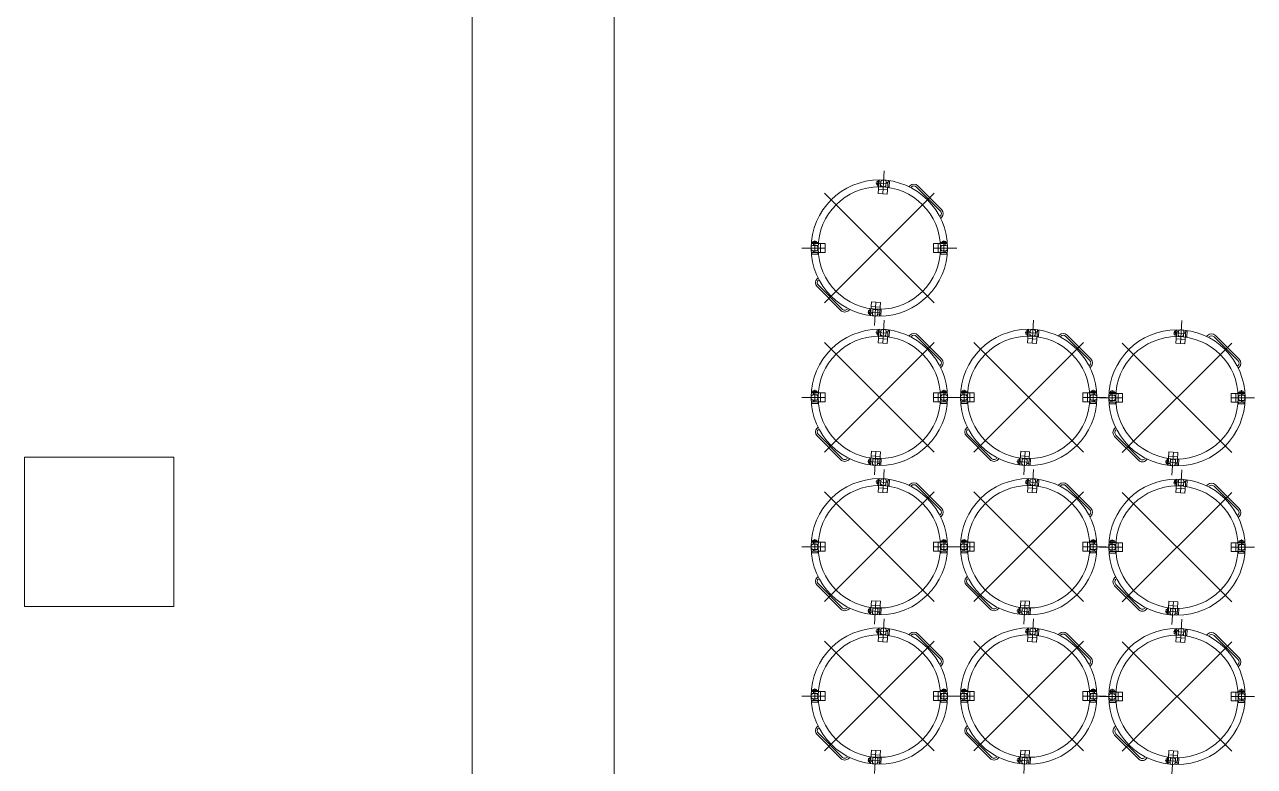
# Model space of a CAD drawing. Header units: millimetres. Extents: x 1663 to 6300, y 431 to 1491.
# Drawn here: x 3083.17 to 3116.12, y 1178.02 to 1197.89 of the extents above; entities that cross this region are included whole.
import ezdxf

# ---------------------------------------------------------------- set-up
doc = ezdxf.new("R2010")
doc.units = ezdxf.units.MM
doc.layers.add('Линия связи (Вновь)', color=3, linetype='Continuous', lineweight=60)
doc.layers.add('Строительный', color=251, linetype='Continuous', lineweight=13)

# ---------------------------------------------------------------- blocks, each defined once
blk = doc.blocks.new('A$C178B2837')
at = {"layer": 'Строительный', "ltscale": 100}
for p, q in [((531.263, 330.964), (531.263, 398.714)), ((535.063, 330.964), (535.063, 398.714)), ((542.303, 379.383), (542.264, 378.764)), ((542.08, 379.052), (542.401, 379.032)), ((542.106, 379.098), (542.1, 379.004)), ((542.1, 379.004), (542.131, 379.002)), ((542.137, 379.096), (542.106, 379.098)), ((542.128, 378.951), (542.14, 379.136)), ((542.144, 378.772), (542.167, 379.137)), ((542.391, 378.876), (542.151, 378.891)), ((542.214, 379.079), (542.164, 379.083)), ((542.215, 379.104), (542.206, 378.958)), ((542.345, 378.949), (542.206, 378.958)), ((542.355, 379.095), (542.345, 378.949)), ((542.403, 379.067), (542.353, 379.071)), ((542.383, 378.756), (542.407, 379.122)), ((542.435, 378.947), (542.396, 378.949)), ((542.406, 379.105), (542.445, 379.103)), ((542.445, 379.103), (542.435, 378.947)), ((542.991, 378.981), (542.965, 378.955)), ((543.168, 378.945), (543.804, 378.309)), ((543.203, 378.981), (543.839, 378.344)), ((540.703, 375.845), (543.638, 378.779)), ((540.703, 378.779), (543.638, 375.845)), ((542.383, 378.756), (542.144, 378.772)), ((543.839, 378.132), (543.814, 378.106)), ((540.096, 377.312), (540.716, 377.312)), ((540.716, 377.432), (540.35, 377.432)), ((540.537, 377.459), (540.352, 377.459)), ((540.379, 377.382), (540.526, 377.382)), ((540.379, 377.242), (540.526, 377.242)), ((540.393, 377.459), (540.393, 377.491)), ((540.393, 377.491), (540.487, 377.491)), ((540.404, 377.382), (540.404, 377.432)), ((540.404, 377.192), (540.404, 377.242)), ((540.44, 377.514), (540.44, 377.192)), ((540.487, 377.491), (540.487, 377.459)), ((540.526, 377.242), (540.526, 377.382)), ((540.596, 377.192), (540.596, 377.432)), ((540.716, 377.192), (540.716, 377.432)), ((543.626, 377.432), (543.992, 377.432)), ((543.626, 377.192), (543.626, 377.432)), ((543.626, 377.312), (544.246, 377.312)), ((543.746, 377.192), (543.746, 377.432)), ((543.804, 377.459), (543.99, 377.459)), ((543.962, 377.382), (543.816, 377.382)), ((543.816, 377.242), (543.816, 377.382)), ((543.962, 377.242), (543.816, 377.242)), ((543.949, 377.491), (543.855, 377.491)), ((543.855, 377.491), (543.855, 377.459)), ((543.902, 377.514), (543.902, 377.192)), ((543.937, 377.382), (543.937, 377.432)), ((543.937, 377.192), (543.937, 377.242)), ((543.949, 377.459), (543.949, 377.491)), ((540.716, 377.192), (540.35, 377.192)), ((540.366, 377.192), (540.366, 377.153)), ((540.366, 377.153), (540.522, 377.153)), ((540.522, 377.153), (540.522, 377.192)), ((543.626, 377.192), (543.992, 377.192)), ((543.819, 377.153), (543.819, 377.192)), ((543.975, 377.153), (543.819, 377.153)), ((543.975, 377.192), (543.975, 377.153)), ((540.502, 376.492), (540.528, 376.517)), ((540.502, 376.28), (541.138, 375.643)), ((540.537, 376.315), (541.174, 375.679)), ((541.35, 375.643), (541.376, 375.669)), ((541.859, 375.598), (542.18, 375.577)), ((541.879, 375.549), (541.885, 375.643)), ((541.885, 375.643), (541.916, 375.641)), ((541.92, 375.691), (541.908, 375.506)), ((541.958, 375.868), (541.935, 375.502)), ((542.19, 375.733), (541.95, 375.748)), ((542.198, 375.852), (541.958, 375.868)), ((541.987, 375.528), (541.996, 375.675)), ((542.136, 375.666), (541.996, 375.675)), ((542.078, 375.86), (542.038, 375.241)), ((542.126, 375.52), (542.136, 375.666)), ((542.198, 375.852), (542.174, 375.487)), ((542.224, 375.657), (542.185, 375.659)), ((542.214, 375.501), (542.224, 375.657)), ((541.91, 375.547), (541.879, 375.549)), ((541.988, 375.553), (541.938, 375.557)), ((542.178, 375.541), (542.128, 375.544)), ((542.175, 375.503), (542.214, 375.501)), ((542.303, 375.383), (542.264, 374.764)), ((546.303, 375.383), (546.264, 374.764)), ((550.276, 375.372), (550.237, 374.753)), ((542.08, 375.052), (542.401, 375.032)), ((542.106, 375.098), (542.1, 375.004)), ((542.1, 375.004), (542.131, 375.002)), ((542.137, 375.096), (542.106, 375.098)), ((542.128, 374.951), (542.14, 375.136)), ((542.144, 374.772), (542.167, 375.137)), ((542.214, 375.079), (542.164, 375.083)), ((542.215, 375.104), (542.206, 374.958)), ((542.345, 374.949), (542.206, 374.958)), ((542.355, 375.095), (542.345, 374.949)), ((542.403, 375.067), (542.353, 375.071)), ((542.383, 374.756), (542.407, 375.122)), ((542.435, 374.947), (542.396, 374.949)), ((542.406, 375.105), (542.445, 375.103)), ((542.445, 375.103), (542.435, 374.947)), ((542.991, 374.981), (542.965, 374.955)), ((543.168, 374.945), (543.804, 374.309)), ((543.203, 374.981), (543.839, 374.344)), ((546.08, 375.052), (546.401, 375.032)), ((546.106, 375.098), (546.1, 375.004)), ((546.1, 375.004), (546.131, 375.002)), ((546.137, 375.096), (546.106, 375.098)), ((546.128, 374.951), (546.14, 375.136)), ((546.144, 374.772), (546.167, 375.137)), ((546.214, 375.079), (546.164, 375.083)), ((546.215, 375.104), (546.206, 374.958)), ((546.345, 374.949), (546.206, 374.958)), ((546.355, 375.095), (546.345, 374.949)), ((546.403, 375.067), (546.353, 375.071)), ((546.383, 374.756), (546.407, 375.122)), ((546.435, 374.947), (546.396, 374.949)), ((546.406, 375.105), (546.445, 375.103)), ((546.445, 375.103), (546.435, 374.947)), ((546.991, 374.981), (546.965, 374.955)), ((547.168, 374.945), (547.804, 374.309)), ((547.203, 374.981), (547.839, 374.344)), ((550.053, 375.041), (550.374, 375.02)), ((550.079, 375.086), (550.073, 374.993)), ((550.073, 374.993), (550.104, 374.991)), ((550.11, 375.084), (550.079, 375.086)), ((550.101, 374.94), (550.113, 375.125)), ((550.117, 374.761), (550.14, 375.126)), ((550.187, 375.068), (550.137, 375.072)), ((550.188, 375.093), (550.179, 374.947)), ((550.319, 374.938), (550.179, 374.947)), ((550.328, 375.084), (550.319, 374.938)), ((550.376, 375.056), (550.326, 375.059)), ((550.356, 374.745), (550.38, 375.111)), ((550.408, 374.936), (550.369, 374.938)), ((550.379, 375.094), (550.418, 375.092)), ((550.418, 375.092), (550.408, 374.936)), ((550.964, 374.97), (550.938, 374.944)), ((551.141, 374.934), (551.777, 374.298)), ((551.176, 374.97), (551.813, 374.333)), ((540.703, 371.845), (543.638, 374.779)), ((540.703, 374.779), (543.638, 371.845)), ((542.383, 374.756), (542.144, 374.772)), ((542.391, 374.876), (542.151, 374.891)), ((544.703, 371.845), (547.638, 374.779)), ((544.703, 374.779), (547.638, 371.845)), ((546.383, 374.756), (546.144, 374.772)), ((546.391, 374.876), (546.151, 374.891)), ((548.677, 371.834), (551.611, 374.768)), ((548.677, 374.768), (551.611, 371.834)), ((550.356, 374.745), (550.117, 374.761)), ((550.364, 374.865), (550.125, 374.88)), ((543.839, 374.132), (543.814, 374.106)), ((547.839, 374.132), (547.814, 374.106)), ((551.813, 374.121), (551.787, 374.095)), ((540.096, 373.312), (540.716, 373.312)), ((540.716, 373.432), (540.35, 373.432)), ((540.537, 373.459), (540.352, 373.459)), ((540.379, 373.382), (540.526, 373.382)), ((540.393, 373.459), (540.393, 373.491)), ((540.393, 373.491), (540.487, 373.491)), ((540.404, 373.382), (540.404, 373.432)), ((540.44, 373.514), (540.44, 373.192)), ((540.487, 373.491), (540.487, 373.459)), ((540.526, 373.242), (540.526, 373.382)), ((540.596, 373.192), (540.596, 373.432)), ((540.716, 373.192), (540.716, 373.432)), ((543.626, 373.432), (543.992, 373.432)), ((543.626, 373.192), (543.626, 373.432)), ((543.626, 373.312), (544.246, 373.312)), ((543.746, 373.192), (543.746, 373.432)), ((543.804, 373.459), (543.99, 373.459)), ((543.962, 373.382), (543.816, 373.382)), ((543.816, 373.242), (543.816, 373.382)), ((543.949, 373.491), (543.855, 373.491)), ((543.855, 373.491), (543.855, 373.459)), ((543.902, 373.514), (543.902, 373.192)), ((543.937, 373.382), (543.937, 373.432)), ((543.949, 373.459), (543.949, 373.491)), ((544.096, 373.312), (544.716, 373.312)), ((544.716, 373.432), (544.35, 373.432)), ((544.537, 373.459), (544.352, 373.459)), ((544.379, 373.382), (544.526, 373.382)), ((544.393, 373.459), (544.393, 373.491)), ((544.393, 373.491), (544.487, 373.491)), ((544.404, 373.382), (544.404, 373.432)), ((544.44, 373.514), (544.44, 373.192)), ((544.487, 373.491), (544.487, 373.459)), ((544.526, 373.242), (544.526, 373.382)), ((544.596, 373.192), (544.596, 373.432)), ((544.716, 373.192), (544.716, 373.432)), ((547.626, 373.432), (547.992, 373.432)), ((547.626, 373.192), (547.626, 373.432)), ((547.626, 373.312), (548.246, 373.312)), ((547.746, 373.192), (547.746, 373.432)), ((547.804, 373.459), (547.99, 373.459)), ((547.962, 373.382), (547.816, 373.382)), ((547.816, 373.242), (547.816, 373.382)), ((547.949, 373.491), (547.855, 373.491)), ((547.855, 373.491), (547.855, 373.459)), ((547.902, 373.514), (547.902, 373.192)), ((547.937, 373.382), (547.937, 373.432)), ((547.949, 373.459), (547.949, 373.491)), ((548.069, 373.301), (548.689, 373.301)), ((548.689, 373.421), (548.323, 373.421)), ((548.51, 373.448), (548.325, 373.448)), ((548.352, 373.371), (548.499, 373.371)), ((548.366, 373.448), (548.366, 373.48)), ((548.366, 373.48), (548.46, 373.48)), ((548.377, 373.371), (548.377, 373.421)), ((548.413, 373.503), (548.413, 373.181)), ((548.46, 373.48), (548.46, 373.448)), ((548.499, 373.231), (548.499, 373.371)), ((548.569, 373.181), (548.569, 373.421)), ((548.689, 373.181), (548.689, 373.421)), ((551.599, 373.421), (551.965, 373.421)), ((551.599, 373.181), (551.599, 373.421)), ((551.599, 373.301), (552.219, 373.301)), ((551.719, 373.181), (551.719, 373.421)), ((551.777, 373.448), (551.963, 373.448)), ((551.935, 373.371), (551.789, 373.371)), ((551.789, 373.231), (551.789, 373.371)), ((551.922, 373.48), (551.828, 373.48)), ((551.828, 373.48), (551.828, 373.448)), ((551.875, 373.503), (551.875, 373.181)), ((551.91, 373.371), (551.91, 373.421)), ((551.922, 373.448), (551.922, 373.48)), ((540.716, 373.192), (540.35, 373.192)), ((540.366, 373.192), (540.366, 373.153)), ((540.366, 373.153), (540.522, 373.153)), ((540.379, 373.242), (540.526, 373.242)), ((540.404, 373.192), (540.404, 373.242)), ((540.522, 373.153), (540.522, 373.192)), ((543.626, 373.192), (543.992, 373.192)), ((543.962, 373.242), (543.816, 373.242)), ((543.819, 373.153), (543.819, 373.192)), ((543.975, 373.153), (543.819, 373.153)), ((543.937, 373.192), (543.937, 373.242)), ((543.975, 373.192), (543.975, 373.153)), ((544.716, 373.192), (544.35, 373.192)), ((544.366, 373.192), (544.366, 373.153)), ((544.366, 373.153), (544.522, 373.153)), ((544.379, 373.242), (544.526, 373.242)), ((544.404, 373.192), (544.404, 373.242)), ((544.522, 373.153), (544.522, 373.192)), ((547.626, 373.192), (547.992, 373.192)), ((547.962, 373.242), (547.816, 373.242)), ((547.819, 373.153), (547.819, 373.192)), ((547.975, 373.153), (547.819, 373.153)), ((547.937, 373.192), (547.937, 373.242)), ((547.975, 373.192), (547.975, 373.153)), ((548.689, 373.181), (548.323, 373.181)), ((548.339, 373.181), (548.339, 373.142)), ((548.339, 373.142), (548.495, 373.142)), ((548.352, 373.231), (548.499, 373.231)), ((548.377, 373.181), (548.377, 373.231)), ((548.495, 373.142), (548.495, 373.181)), ((551.599, 373.181), (551.965, 373.181)), ((551.935, 373.231), (551.789, 373.231)), ((551.792, 373.142), (551.792, 373.181)), ((551.948, 373.142), (551.792, 373.142)), ((551.91, 373.181), (551.91, 373.231)), ((551.948, 373.181), (551.948, 373.142)), ((540.502, 372.492), (540.528, 372.517)), ((540.537, 372.315), (541.174, 371.679)), ((544.502, 372.492), (544.528, 372.517)), ((544.537, 372.315), (545.174, 371.679)), ((548.475, 372.481), (548.501, 372.506)), ((548.51, 372.304), (549.147, 371.667)), ((540.502, 372.28), (541.138, 371.643)), ((544.502, 372.28), (545.138, 371.643)), ((548.475, 372.268), (549.111, 371.632)), ((519.272, 367.714), (519.272, 371.714)), ((519.272, 371.714), (523.272, 371.714)), ((523.272, 371.714), (523.272, 367.714)), ((541.35, 371.643), (541.376, 371.669)), ((541.879, 371.549), (541.885, 371.643)), ((541.885, 371.643), (541.916, 371.641)), ((541.92, 371.691), (541.908, 371.506)), ((541.958, 371.868), (541.935, 371.502)), ((542.19, 371.733), (541.95, 371.748)), ((542.198, 371.852), (541.958, 371.868)), ((541.987, 371.528), (541.996, 371.675)), ((542.136, 371.666), (541.996, 371.675)), ((542.078, 371.86), (542.038, 371.241)), ((542.126, 371.52), (542.136, 371.666)), ((542.198, 371.852), (542.174, 371.487)), ((542.224, 371.657), (542.185, 371.659)), ((542.214, 371.501), (542.224, 371.657)), ((545.35, 371.643), (545.376, 371.669)), ((545.879, 371.549), (545.885, 371.643)), ((545.885, 371.643), (545.916, 371.641)), ((545.92, 371.691), (545.908, 371.506)), ((545.958, 371.868), (545.935, 371.502)), ((546.19, 371.733), (545.95, 371.748)), ((546.198, 371.852), (545.958, 371.868)), ((545.987, 371.528), (545.996, 371.675)), ((546.136, 371.666), (545.996, 371.675)), ((546.078, 371.86), (546.038, 371.241)), ((546.126, 371.52), (546.136, 371.666)), ((546.198, 371.852), (546.174, 371.487)), ((546.224, 371.657), (546.185, 371.659)), ((546.214, 371.501), (546.224, 371.657)), ((549.324, 371.632), (549.349, 371.658)), ((549.893, 371.68), (549.881, 371.495)), ((549.931, 371.856), (549.908, 371.491)), ((550.163, 371.721), (549.924, 371.737)), ((550.171, 371.841), (549.931, 371.856)), ((549.96, 371.517), (549.969, 371.664)), ((550.109, 371.655), (549.969, 371.664)), ((550.051, 371.849), (550.011, 371.23)), ((550.099, 371.508), (550.109, 371.655)), ((550.171, 371.841), (550.147, 371.476)), ((550.197, 371.646), (550.158, 371.648)), ((550.187, 371.49), (550.197, 371.646)), ((541.859, 371.598), (542.18, 371.577)), ((541.91, 371.547), (541.879, 371.549)), ((541.988, 371.553), (541.938, 371.557)), ((542.178, 371.541), (542.128, 371.544)), ((542.175, 371.503), (542.214, 371.501)), ((542.303, 371.383), (542.264, 370.764)), ((545.859, 371.598), (546.18, 371.577)), ((545.91, 371.547), (545.879, 371.549)), ((545.988, 371.553), (545.938, 371.557)), ((546.178, 371.541), (546.128, 371.544)), ((546.175, 371.503), (546.214, 371.501)), ((546.303, 371.383), (546.264, 370.764)), ((549.832, 371.586), (550.153, 371.566)), ((549.852, 371.538), (549.858, 371.632)), ((549.884, 371.536), (549.852, 371.538)), ((549.858, 371.632), (549.89, 371.63)), ((549.961, 371.542), (549.911, 371.545)), ((550.151, 371.53), (550.101, 371.533)), ((550.148, 371.492), (550.187, 371.49)), ((550.276, 371.372), (550.237, 370.753)), ((542.08, 371.052), (542.401, 371.032)), ((542.106, 371.098), (542.1, 371.004)), ((542.1, 371.004), (542.131, 371.002)), ((542.137, 371.096), (542.106, 371.098)), ((542.128, 370.951), (542.14, 371.136)), ((542.144, 370.772), (542.167, 371.137)), ((542.214, 371.079), (542.164, 371.083)), ((542.215, 371.104), (542.206, 370.958)), ((542.355, 371.095), (542.345, 370.949)), ((542.403, 371.067), (542.353, 371.071)), ((542.383, 370.756), (542.407, 371.122)), ((542.406, 371.105), (542.445, 371.103)), ((542.445, 371.103), (542.435, 370.947)), ((542.991, 370.981), (542.965, 370.955)), ((543.203, 370.981), (543.839, 370.344)), ((546.08, 371.052), (546.401, 371.032)), ((546.106, 371.098), (546.1, 371.004)), ((546.1, 371.004), (546.131, 371.002)), ((546.137, 371.096), (546.106, 371.098)), ((546.128, 370.951), (546.14, 371.136)), ((546.144, 370.772), (546.167, 371.137)), ((546.214, 371.079), (546.164, 371.083)), ((546.215, 371.104), (546.206, 370.958)), ((546.355, 371.095), (546.345, 370.949)), ((546.403, 371.067), (546.353, 371.071)), ((546.383, 370.756), (546.407, 371.122)), ((546.406, 371.105), (546.445, 371.103)), ((546.445, 371.103), (546.435, 370.947)), ((546.991, 370.981), (546.965, 370.955)), ((547.203, 370.981), (547.839, 370.344)), ((550.053, 371.041), (550.374, 371.02)), ((550.079, 371.086), (550.073, 370.993)), ((550.073, 370.993), (550.104, 370.991)), ((550.11, 371.084), (550.079, 371.086)), ((550.101, 370.94), (550.113, 371.125)), ((550.117, 370.761), (550.14, 371.126)), ((550.187, 371.068), (550.137, 371.072)), ((550.188, 371.093), (550.179, 370.947)), ((550.328, 371.084), (550.319, 370.938)), ((550.376, 371.056), (550.326, 371.059)), ((550.356, 370.745), (550.38, 371.111)), ((550.379, 371.094), (550.418, 371.092)), ((550.418, 371.092), (550.408, 370.936)), ((540.703, 367.845), (543.638, 370.779)), ((540.703, 370.779), (543.638, 367.845)), ((542.383, 370.756), (542.144, 370.772)), ((542.391, 370.876), (542.151, 370.891)), ((542.345, 370.949), (542.206, 370.958)), ((542.435, 370.947), (542.396, 370.949)), ((543.168, 370.945), (543.804, 370.309)), ((544.703, 367.845), (547.638, 370.779)), ((544.703, 370.779), (547.638, 367.845)), ((546.383, 370.756), (546.144, 370.772)), ((546.391, 370.876), (546.151, 370.891)), ((546.345, 370.949), (546.206, 370.958)), ((546.435, 370.947), (546.396, 370.949)), ((547.168, 370.945), (547.804, 370.309)), ((548.677, 367.834), (551.611, 370.768)), ((548.677, 370.768), (551.611, 367.834)), ((550.356, 370.745), (550.117, 370.761)), ((550.364, 370.865), (550.125, 370.88)), ((550.319, 370.938), (550.179, 370.947)), ((550.408, 370.936), (550.369, 370.938)), ((550.964, 370.97), (550.938, 370.944)), ((551.141, 370.934), (551.777, 370.298)), ((551.176, 370.97), (551.813, 370.333)), ((543.839, 370.132), (543.814, 370.106)), ((547.839, 370.132), (547.814, 370.106)), ((551.813, 370.121), (551.787, 370.095)), ((540.716, 369.432), (540.35, 369.432)), ((540.537, 369.459), (540.352, 369.459)), ((540.379, 369.382), (540.526, 369.382)), ((540.393, 369.459), (540.393, 369.491)), ((540.393, 369.491), (540.487, 369.491)), ((540.404, 369.382), (540.404, 369.432)), ((540.44, 369.514), (540.44, 369.192)), ((540.487, 369.491), (540.487, 369.459)), ((540.526, 369.242), (540.526, 369.382)), ((540.596, 369.192), (540.596, 369.432)), ((540.716, 369.192), (540.716, 369.432)), ((543.626, 369.432), (543.992, 369.432)), ((543.626, 369.192), (543.626, 369.432)), ((543.746, 369.192), (543.746, 369.432)), ((543.804, 369.459), (543.99, 369.459)), ((543.962, 369.382), (543.816, 369.382)), ((543.816, 369.242), (543.816, 369.382)), ((543.949, 369.491), (543.855, 369.491)), ((543.855, 369.491), (543.855, 369.459)), ((543.902, 369.514), (543.902, 369.192)), ((543.937, 369.382), (543.937, 369.432)), ((543.949, 369.459), (543.949, 369.491)), ((544.716, 369.432), (544.35, 369.432)), ((544.537, 369.459), (544.352, 369.459)), ((544.379, 369.382), (544.526, 369.382)), ((544.393, 369.459), (544.393, 369.491)), ((544.393, 369.491), (544.487, 369.491)), ((544.404, 369.382), (544.404, 369.432)), ((544.44, 369.514), (544.44, 369.192)), ((544.487, 369.491), (544.487, 369.459)), ((544.526, 369.242), (544.526, 369.382)), ((544.596, 369.192), (544.596, 369.432)), ((544.716, 369.192), (544.716, 369.432)), ((547.626, 369.432), (547.992, 369.432)), ((547.626, 369.192), (547.626, 369.432)), ((547.746, 369.192), (547.746, 369.432)), ((547.804, 369.459), (547.99, 369.459)), ((547.962, 369.382), (547.816, 369.382)), ((547.816, 369.242), (547.816, 369.382)), ((547.949, 369.491), (547.855, 369.491)), ((547.855, 369.491), (547.855, 369.459)), ((547.902, 369.514), (547.902, 369.192)), ((547.937, 369.382), (547.937, 369.432)), ((547.949, 369.459), (547.949, 369.491)), ((548.689, 369.421), (548.323, 369.421)), ((548.51, 369.448), (548.325, 369.448)), ((548.352, 369.371), (548.499, 369.371)), ((548.366, 369.448), (548.366, 369.48)), ((548.366, 369.48), (548.46, 369.48)), ((548.377, 369.371), (548.377, 369.421)), ((548.413, 369.503), (548.413, 369.181)), ((548.46, 369.48), (548.46, 369.448)), ((548.499, 369.231), (548.499, 369.371)), ((548.569, 369.181), (548.569, 369.421)), ((548.689, 369.181), (548.689, 369.421)), ((551.599, 369.421), (551.965, 369.421)), ((551.599, 369.181), (551.599, 369.421)), ((551.719, 369.181), (551.719, 369.421)), ((551.777, 369.448), (551.963, 369.448)), ((551.935, 369.371), (551.789, 369.371)), ((551.789, 369.231), (551.789, 369.371)), ((551.922, 369.48), (551.828, 369.48)), ((551.828, 369.48), (551.828, 369.448)), ((551.875, 369.503), (551.875, 369.181)), ((551.91, 369.371), (551.91, 369.421)), ((551.922, 369.448), (551.922, 369.48)), ((540.096, 369.312), (540.716, 369.312)), ((540.716, 369.192), (540.35, 369.192)), ((540.366, 369.192), (540.366, 369.153)), ((540.366, 369.153), (540.522, 369.153)), ((540.379, 369.242), (540.526, 369.242)), ((540.404, 369.192), (540.404, 369.242)), ((540.522, 369.153), (540.522, 369.192)), ((543.626, 369.312), (544.246, 369.312)), ((543.626, 369.192), (543.992, 369.192)), ((543.962, 369.242), (543.816, 369.242)), ((543.819, 369.153), (543.819, 369.192)), ((543.975, 369.153), (543.819, 369.153)), ((543.937, 369.192), (543.937, 369.242)), ((543.975, 369.192), (543.975, 369.153)), ((544.096, 369.312), (544.716, 369.312)), ((544.716, 369.192), (544.35, 369.192)), ((544.366, 369.192), (544.366, 369.153)), ((544.366, 369.153), (544.522, 369.153)), ((544.379, 369.242), (544.526, 369.242)), ((544.404, 369.192), (544.404, 369.242)), ((544.522, 369.153), (544.522, 369.192)), ((547.626, 369.312), (548.246, 369.312)), ((547.626, 369.192), (547.992, 369.192)), ((547.962, 369.242), (547.816, 369.242)), ((547.819, 369.153), (547.819, 369.192)), ((547.975, 369.153), (547.819, 369.153)), ((547.937, 369.192), (547.937, 369.242)), ((547.975, 369.192), (547.975, 369.153)), ((548.069, 369.301), (548.689, 369.301)), ((548.689, 369.181), (548.323, 369.181)), ((548.339, 369.181), (548.339, 369.142)), ((548.339, 369.142), (548.495, 369.142)), ((548.352, 369.231), (548.499, 369.231)), ((548.377, 369.181), (548.377, 369.231)), ((548.495, 369.142), (548.495, 369.181)), ((551.599, 369.301), (552.219, 369.301)), ((551.599, 369.181), (551.965, 369.181)), ((551.935, 369.231), (551.789, 369.231)), ((551.792, 369.142), (551.792, 369.181)), ((551.948, 369.142), (551.792, 369.142)), ((551.91, 369.181), (551.91, 369.231)), ((551.948, 369.181), (551.948, 369.142)), ((540.502, 368.492), (540.528, 368.517)), ((544.502, 368.492), (544.528, 368.517)), ((548.475, 368.481), (548.501, 368.506)), ((540.502, 368.28), (541.138, 367.643)), ((540.537, 368.315), (541.174, 367.679)), ((544.502, 368.28), (545.138, 367.643)), ((544.537, 368.315), (545.174, 367.679)), ((548.475, 368.268), (549.111, 367.632)), ((548.51, 368.304), (549.147, 367.667)), ((523.272, 367.714), (519.272, 367.714)), ((541.92, 367.691), (541.908, 367.506)), ((541.958, 367.868), (541.935, 367.502)), ((542.19, 367.733), (541.95, 367.748)), ((542.198, 367.852), (541.958, 367.868)), ((542.078, 367.86), (542.038, 367.241)), ((542.198, 367.852), (542.174, 367.487)), ((545.92, 367.691), (545.908, 367.506)), ((545.958, 367.868), (545.935, 367.502)), ((546.19, 367.733), (545.95, 367.748)), ((546.198, 367.852), (545.958, 367.868)), ((546.078, 367.86), (546.038, 367.241)), ((546.198, 367.852), (546.174, 367.487)), ((549.931, 367.856), (549.908, 367.491)), ((550.163, 367.721), (549.924, 367.737)), ((550.171, 367.841), (549.931, 367.856)), ((550.051, 367.849), (550.011, 367.23)), ((550.171, 367.841), (550.147, 367.476)), ((541.35, 367.643), (541.376, 367.669)), ((541.859, 367.598), (542.18, 367.577)), ((541.879, 367.549), (541.885, 367.643)), ((541.91, 367.547), (541.879, 367.549)), ((541.885, 367.643), (541.916, 367.641)), ((541.988, 367.553), (541.938, 367.557)), ((541.987, 367.528), (541.996, 367.675)), ((542.136, 367.666), (541.996, 367.675)), ((542.126, 367.52), (542.136, 367.666)), ((542.178, 367.541), (542.128, 367.544)), ((542.175, 367.503), (542.214, 367.501)), ((542.224, 367.657), (542.185, 367.659)), ((542.214, 367.501), (542.224, 367.657)), ((542.303, 367.383), (542.264, 366.764)), ((545.35, 367.643), (545.376, 367.669)), ((545.859, 367.598), (546.18, 367.577)), ((545.879, 367.549), (545.885, 367.643)), ((545.91, 367.547), (545.879, 367.549)), ((545.885, 367.643), (545.916, 367.641)), ((545.988, 367.553), (545.938, 367.557)), ((545.987, 367.528), (545.996, 367.675)), ((546.136, 367.666), (545.996, 367.675)), ((546.126, 367.52), (546.136, 367.666)), ((546.178, 367.541), (546.128, 367.544)), ((546.175, 367.503), (546.214, 367.501)), ((546.224, 367.657), (546.185, 367.659)), ((546.214, 367.501), (546.224, 367.657)), ((546.303, 367.383), (546.264, 366.764)), ((549.324, 367.632), (549.349, 367.658)), ((549.832, 367.586), (550.153, 367.566)), ((549.852, 367.538), (549.858, 367.632)), ((549.884, 367.536), (549.852, 367.538)), ((549.858, 367.632), (549.89, 367.63)), ((549.893, 367.68), (549.881, 367.495)), ((549.961, 367.542), (549.911, 367.545)), ((549.96, 367.517), (549.969, 367.664)), ((550.109, 367.655), (549.969, 367.664)), ((550.099, 367.508), (550.109, 367.655)), ((550.151, 367.53), (550.101, 367.533)), ((550.148, 367.492), (550.187, 367.49)), ((550.197, 367.646), (550.158, 367.648)), ((550.187, 367.49), (550.197, 367.646)), ((550.276, 367.372), (550.237, 366.753)), ((542.08, 367.052), (542.401, 367.032)), ((542.106, 367.098), (542.1, 367.004)), ((542.137, 367.096), (542.106, 367.098)), ((542.128, 366.951), (542.14, 367.136)), ((542.144, 366.772), (542.167, 367.137)), ((542.214, 367.079), (542.164, 367.083)), ((542.215, 367.104), (542.206, 366.958)), ((542.355, 367.095), (542.345, 366.949)), ((542.403, 367.067), (542.353, 367.071)), ((542.383, 366.756), (542.407, 367.122)), ((542.406, 367.105), (542.445, 367.103)), ((542.445, 367.103), (542.435, 366.947)), ((546.08, 367.052), (546.401, 367.032)), ((546.106, 367.098), (546.1, 367.004)), ((546.137, 367.096), (546.106, 367.098)), ((546.128, 366.951), (546.14, 367.136)), ((546.144, 366.772), (546.167, 367.137)), ((546.214, 367.079), (546.164, 367.083)), ((546.215, 367.104), (546.206, 366.958)), ((546.355, 367.095), (546.345, 366.949)), ((546.403, 367.067), (546.353, 367.071)), ((546.383, 366.756), (546.407, 367.122)), ((546.406, 367.105), (546.445, 367.103)), ((546.445, 367.103), (546.435, 366.947)), ((550.053, 367.041), (550.374, 367.02)), ((550.079, 367.086), (550.073, 366.993)), ((550.11, 367.084), (550.079, 367.086)), ((550.101, 366.94), (550.113, 367.125)), ((550.117, 366.761), (550.14, 367.126)), ((550.187, 367.068), (550.137, 367.072)), ((550.188, 367.093), (550.179, 366.947)), ((550.328, 367.084), (550.319, 366.938)), ((550.376, 367.056), (550.326, 367.059)), ((550.356, 366.745), (550.38, 367.111)), ((550.379, 367.094), (550.418, 367.092)), ((550.418, 367.092), (550.408, 366.936)), ((540.703, 363.845), (543.638, 366.779)), ((540.703, 366.779), (543.638, 363.845)), ((542.1, 367.004), (542.131, 367.002)), ((542.383, 366.756), (542.144, 366.772)), ((542.391, 366.876), (542.151, 366.891)), ((542.345, 366.949), (542.206, 366.958)), ((542.435, 366.947), (542.396, 366.949)), ((542.991, 366.981), (542.965, 366.955)), ((543.168, 366.945), (543.804, 366.309)), ((543.203, 366.981), (543.839, 366.344)), ((544.703, 363.845), (547.638, 366.779)), ((544.703, 366.779), (547.638, 363.845)), ((546.1, 367.004), (546.131, 367.002)), ((546.383, 366.756), (546.144, 366.772)), ((546.391, 366.876), (546.151, 366.891)), ((546.345, 366.949), (546.206, 366.958)), ((546.435, 366.947), (546.396, 366.949)), ((546.991, 366.981), (546.965, 366.955)), ((547.168, 366.945), (547.804, 366.309)), ((547.203, 366.981), (547.839, 366.344)), ((548.677, 363.834), (551.611, 366.768)), ((548.677, 366.768), (551.611, 363.834)), ((550.073, 366.993), (550.104, 366.991)), ((550.356, 366.745), (550.117, 366.761)), ((550.364, 366.865), (550.125, 366.88)), ((550.319, 366.938), (550.179, 366.947)), ((550.408, 366.936), (550.369, 366.938)), ((550.964, 366.97), (550.938, 366.944)), ((551.141, 366.934), (551.777, 366.298)), ((551.176, 366.97), (551.813, 366.333)), ((543.839, 366.132), (543.814, 366.106)), ((547.839, 366.132), (547.814, 366.106)), ((551.813, 366.121), (551.787, 366.095)), ((540.716, 365.432), (540.35, 365.432)), ((540.537, 365.459), (540.352, 365.459)), ((540.379, 365.382), (540.526, 365.382)), ((540.393, 365.459), (540.393, 365.491)), ((540.393, 365.491), (540.487, 365.491)), ((540.404, 365.382), (540.404, 365.432)), ((540.44, 365.514), (540.44, 365.192)), ((540.487, 365.491), (540.487, 365.459)), ((540.526, 365.242), (540.526, 365.382)), ((540.596, 365.192), (540.596, 365.432)), ((540.716, 365.192), (540.716, 365.432)), ((543.626, 365.432), (543.992, 365.432)), ((543.626, 365.192), (543.626, 365.432)), ((543.746, 365.192), (543.746, 365.432)), ((543.804, 365.459), (543.99, 365.459)), ((543.962, 365.382), (543.816, 365.382)), ((543.816, 365.242), (543.816, 365.382)), ((543.949, 365.491), (543.855, 365.491)), ((543.855, 365.491), (543.855, 365.459)), ((543.902, 365.514), (543.902, 365.192)), ((543.937, 365.382), (543.937, 365.432)), ((543.949, 365.459), (543.949, 365.491)), ((544.716, 365.432), (544.35, 365.432)), ((544.537, 365.459), (544.352, 365.459)), ((544.379, 365.382), (544.526, 365.382)), ((544.393, 365.459), (544.393, 365.491)), ((544.393, 365.491), (544.487, 365.491)), ((544.404, 365.382), (544.404, 365.432)), ((544.44, 365.514), (544.44, 365.192)), ((544.487, 365.491), (544.487, 365.459)), ((544.526, 365.242), (544.526, 365.382)), ((544.596, 365.192), (544.596, 365.432)), ((544.716, 365.192), (544.716, 365.432)), ((547.626, 365.432), (547.992, 365.432)), ((547.626, 365.192), (547.626, 365.432)), ((547.746, 365.192), (547.746, 365.432)), ((547.804, 365.459), (547.99, 365.459)), ((547.962, 365.382), (547.816, 365.382)), ((547.816, 365.242), (547.816, 365.382)), ((547.949, 365.491), (547.855, 365.491)), ((547.855, 365.491), (547.855, 365.459)), ((547.902, 365.514), (547.902, 365.192)), ((547.937, 365.382), (547.937, 365.432)), ((547.949, 365.459), (547.949, 365.491)), ((548.689, 365.421), (548.323, 365.421)), ((548.51, 365.448), (548.325, 365.448)), ((548.366, 365.448), (548.366, 365.48)), ((548.366, 365.48), (548.46, 365.48)), ((548.377, 365.371), (548.377, 365.421)), ((548.413, 365.503), (548.413, 365.181)), ((548.46, 365.48), (548.46, 365.448)), ((548.569, 365.181), (548.569, 365.421)), ((548.689, 365.181), (548.689, 365.421)), ((551.599, 365.421), (551.965, 365.421)), ((551.599, 365.181), (551.599, 365.421)), ((551.719, 365.181), (551.719, 365.421)), ((551.777, 365.448), (551.963, 365.448)), ((551.922, 365.48), (551.828, 365.48)), ((551.828, 365.48), (551.828, 365.448)), ((551.875, 365.503), (551.875, 365.181)), ((551.91, 365.371), (551.91, 365.421)), ((551.922, 365.448), (551.922, 365.48)), ((540.096, 365.312), (540.716, 365.312)), ((540.716, 365.192), (540.35, 365.192)), ((540.366, 365.192), (540.366, 365.153)), ((540.366, 365.153), (540.522, 365.153)), ((540.379, 365.242), (540.526, 365.242)), ((540.404, 365.192), (540.404, 365.242)), ((540.522, 365.153), (540.522, 365.192)), ((543.626, 365.312), (544.246, 365.312)), ((543.626, 365.192), (543.992, 365.192)), ((543.962, 365.242), (543.816, 365.242)), ((543.819, 365.153), (543.819, 365.192)), ((543.975, 365.153), (543.819, 365.153)), ((543.937, 365.192), (543.937, 365.242)), ((543.975, 365.192), (543.975, 365.153)), ((544.096, 365.312), (544.716, 365.312)), ((544.716, 365.192), (544.35, 365.192)), ((544.366, 365.192), (544.366, 365.153)), ((544.366, 365.153), (544.522, 365.153)), ((544.379, 365.242), (544.526, 365.242)), ((544.404, 365.192), (544.404, 365.242)), ((544.522, 365.153), (544.522, 365.192)), ((547.626, 365.312), (548.246, 365.312)), ((547.626, 365.192), (547.992, 365.192)), ((547.962, 365.242), (547.816, 365.242)), ((547.819, 365.153), (547.819, 365.192)), ((547.975, 365.153), (547.819, 365.153)), ((547.937, 365.192), (547.937, 365.242)), ((547.975, 365.192), (547.975, 365.153)), ((548.069, 365.301), (548.689, 365.301)), ((548.689, 365.181), (548.323, 365.181)), ((548.339, 365.181), (548.339, 365.142)), ((548.339, 365.142), (548.495, 365.142)), ((548.352, 365.371), (548.499, 365.371)), ((548.352, 365.231), (548.499, 365.231)), ((548.377, 365.181), (548.377, 365.231)), ((548.495, 365.142), (548.495, 365.181)), ((548.499, 365.231), (548.499, 365.371)), ((551.599, 365.301), (552.219, 365.301)), ((551.599, 365.181), (551.965, 365.181)), ((551.935, 365.371), (551.789, 365.371)), ((551.789, 365.231), (551.789, 365.371)), ((551.935, 365.231), (551.789, 365.231)), ((551.792, 365.142), (551.792, 365.181)), ((551.948, 365.142), (551.792, 365.142)), ((551.91, 365.181), (551.91, 365.231)), ((551.948, 365.181), (551.948, 365.142)), ((540.502, 364.492), (540.528, 364.517)), ((544.502, 364.492), (544.528, 364.517)), ((548.475, 364.481), (548.501, 364.506)), ((540.502, 364.28), (541.138, 363.643)), ((540.537, 364.315), (541.174, 363.679)), ((544.502, 364.28), (545.138, 363.643)), ((544.537, 364.315), (545.174, 363.679)), ((548.475, 364.268), (549.111, 363.632)), ((548.51, 364.304), (549.147, 363.667)), ((541.958, 363.868), (541.935, 363.502)), ((542.19, 363.733), (541.95, 363.748)), ((542.198, 363.852), (541.958, 363.868)), ((542.078, 363.86), (542.038, 363.241)), ((542.198, 363.852), (542.174, 363.487)), ((545.958, 363.868), (545.935, 363.502)), ((546.19, 363.733), (545.95, 363.748)), ((546.198, 363.852), (545.958, 363.868)), ((546.078, 363.86), (546.038, 363.241)), ((546.198, 363.852), (546.174, 363.487)), ((549.931, 363.856), (549.908, 363.491)), ((550.163, 363.721), (549.924, 363.737)), ((550.171, 363.841), (549.931, 363.856)), ((550.051, 363.849), (550.011, 363.23)), ((550.171, 363.841), (550.147, 363.476)), ((541.35, 363.643), (541.376, 363.669)), ((541.859, 363.598), (542.18, 363.577)), ((541.879, 363.549), (541.885, 363.643)), ((541.91, 363.547), (541.879, 363.549)), ((541.885, 363.643), (541.916, 363.641)), ((541.92, 363.691), (541.908, 363.506)), ((541.988, 363.553), (541.938, 363.557)), ((541.987, 363.528), (541.996, 363.675)), ((542.136, 363.666), (541.996, 363.675)), ((542.126, 363.52), (542.136, 363.666)), ((542.178, 363.541), (542.128, 363.544)), ((542.175, 363.503), (542.214, 363.501)), ((542.224, 363.657), (542.185, 363.659)), ((542.214, 363.501), (542.224, 363.657)), ((545.35, 363.643), (545.376, 363.669)), ((545.859, 363.598), (546.18, 363.577)), ((545.879, 363.549), (545.885, 363.643)), ((545.91, 363.547), (545.879, 363.549)), ((545.885, 363.643), (545.916, 363.641)), ((545.92, 363.691), (545.908, 363.506)), ((545.988, 363.553), (545.938, 363.557)), ((545.987, 363.528), (545.996, 363.675)), ((546.136, 363.666), (545.996, 363.675)), ((546.126, 363.52), (546.136, 363.666)), ((546.178, 363.541), (546.128, 363.544)), ((546.175, 363.503), (546.214, 363.501)), ((546.224, 363.657), (546.185, 363.659)), ((546.214, 363.501), (546.224, 363.657)), ((549.324, 363.632), (549.349, 363.658)), ((549.832, 363.586), (550.153, 363.566)), ((549.852, 363.538), (549.858, 363.632)), ((549.884, 363.536), (549.852, 363.538)), ((549.858, 363.632), (549.89, 363.63)), ((549.893, 363.68), (549.881, 363.495)), ((549.961, 363.542), (549.911, 363.545)), ((549.96, 363.517), (549.969, 363.664)), ((550.109, 363.655), (549.969, 363.664)), ((550.099, 363.508), (550.109, 363.655)), ((550.151, 363.53), (550.101, 363.533)), ((550.148, 363.492), (550.187, 363.49)), ((550.197, 363.646), (550.158, 363.648)), ((550.187, 363.49), (550.197, 363.646))]:
    blk.add_line(p, q, dxfattribs=at)
for centre, radius in [((542.171, 377.312), 1.825), ((542.171, 377.312), 1.64), ((542.171, 373.312), 1.825), ((542.171, 373.312), 1.64), ((546.171, 373.312), 1.825), ((546.171, 373.312), 1.64), ((550.144, 373.301), 1.825), ((550.144, 373.301), 1.64), ((542.171, 369.312), 1.825), ((546.171, 369.312), 1.825), ((550.144, 369.301), 1.825), ((542.171, 369.312), 1.64), ((546.171, 369.312), 1.64), ((550.144, 369.301), 1.64), ((542.171, 365.312), 1.825), ((546.171, 365.312), 1.825), ((550.144, 365.301), 1.825), ((542.171, 365.312), 1.64), ((546.171, 365.312), 1.64), ((550.144, 365.301), 1.64)]:
    blk.add_circle(centre, radius, dxfattribs=at)
for centre, radius, start, end in [((542.281, 379.043), 0.09, 215.2901, 317.3942), ((542.281, 379.043), 0.09, 35.2901, 137.3942), ((543.097, 378.875), 0.15, 45, 135), ((543.097, 378.875), 0.1, 45, 135), ((543.733, 378.238), 0.1, 315, 45), ((543.733, 378.238), 0.15, 315, 45), ((540.436, 377.312), 0.09, 128.948, 231.052), ((540.436, 377.312), 0.09, 308.948, 51.052), ((543.906, 377.312), 0.09, 128.948, 231.052), ((543.906, 377.312), 0.09, 308.948, 51.052), ((540.608, 376.386), 0.15, 135, 225), ((540.608, 376.386), 0.1, 135, 225), ((541.244, 375.749), 0.15, 225, 315), ((541.244, 375.749), 0.1, 225, 315), ((542.06, 375.58), 0.09, 35.2901, 137.3942), ((542.06, 375.58), 0.09, 215.2901, 317.3942), ((542.281, 375.043), 0.09, 215.2901, 317.3942), ((542.281, 375.043), 0.09, 35.2901, 137.3942), ((543.097, 374.875), 0.15, 45, 135), ((543.097, 374.875), 0.1, 45, 135), ((546.281, 375.043), 0.09, 215.2901, 317.3942), ((546.281, 375.043), 0.09, 35.2901, 137.3942), ((547.097, 374.875), 0.15, 45, 135), ((547.097, 374.875), 0.1, 45, 135), ((550.255, 375.032), 0.09, 215.2901, 317.3942), ((550.255, 375.032), 0.09, 35.2901, 137.3942), ((551.07, 374.864), 0.15, 45, 135), ((551.07, 374.864), 0.1, 45, 135), ((543.733, 374.238), 0.1, 315, 45), ((543.733, 374.238), 0.15, 315, 45), ((547.733, 374.238), 0.1, 315, 45), ((547.733, 374.238), 0.15, 315, 45), ((551.707, 374.227), 0.1, 315, 45), ((551.707, 374.227), 0.15, 315, 45), ((540.436, 373.312), 0.09, 128.948, 231.052), ((540.436, 373.312), 0.09, 308.948, 51.052), ((543.906, 373.312), 0.09, 128.948, 231.052), ((543.906, 373.312), 0.09, 308.948, 51.052), ((544.436, 373.312), 0.09, 128.948, 231.052), ((544.436, 373.312), 0.09, 308.948, 51.052), ((547.906, 373.312), 0.09, 128.948, 231.052), ((547.906, 373.312), 0.09, 308.948, 51.052), ((548.409, 373.301), 0.09, 128.948, 231.052), ((548.409, 373.301), 0.09, 308.948, 51.052), ((551.879, 373.301), 0.09, 128.948, 231.052), ((551.879, 373.301), 0.09, 308.948, 51.052), ((540.608, 372.386), 0.15, 135, 225), ((540.608, 372.386), 0.1, 135, 225), ((544.608, 372.386), 0.15, 135, 225), ((544.608, 372.386), 0.1, 135, 225), ((548.581, 372.375), 0.15, 135, 225), ((548.581, 372.375), 0.1, 135, 225), ((541.244, 371.749), 0.15, 225, 315), ((541.244, 371.749), 0.1, 225, 315), ((542.06, 371.58), 0.09, 35.2901, 137.3942), ((545.244, 371.749), 0.15, 225, 315), ((545.244, 371.749), 0.1, 225, 315), ((546.06, 371.58), 0.09, 35.2901, 137.3942), ((549.218, 371.738), 0.1, 225, 315), ((550.033, 371.569), 0.09, 35.2901, 137.3942), ((542.06, 371.58), 0.09, 215.2901, 317.3942), ((546.06, 371.58), 0.09, 215.2901, 317.3942), ((549.218, 371.738), 0.15, 225, 315), ((550.033, 371.569), 0.09, 215.2901, 317.3942), ((542.281, 371.043), 0.09, 215.2901, 317.3942), ((542.281, 371.043), 0.09, 35.2901, 137.3942), ((543.097, 370.875), 0.15, 45, 135), ((546.281, 371.043), 0.09, 215.2901, 317.3942), ((546.281, 371.043), 0.09, 35.2901, 137.3942), ((547.097, 370.875), 0.15, 45, 135), ((550.255, 371.032), 0.09, 35.2901, 137.3942), ((551.07, 370.864), 0.15, 45, 135), ((543.097, 370.875), 0.1, 45, 135), ((547.097, 370.875), 0.1, 45, 135), ((550.255, 371.032), 0.09, 215.2901, 317.3942), ((551.07, 370.864), 0.1, 45, 135), ((543.733, 370.238), 0.15, 315, 45), ((547.733, 370.238), 0.15, 315, 45), ((551.707, 370.227), 0.15, 315, 45), ((543.733, 370.238), 0.1, 315, 45), ((547.733, 370.238), 0.1, 315, 45), ((551.707, 370.227), 0.1, 315, 45), ((540.436, 369.312), 0.09, 128.948, 231.052), ((540.436, 369.312), 0.09, 308.948, 51.052), ((543.906, 369.312), 0.09, 128.948, 231.052), ((543.906, 369.312), 0.09, 308.948, 51.052), ((544.436, 369.312), 0.09, 128.948, 231.052), ((544.436, 369.312), 0.09, 308.948, 51.052), ((547.906, 369.312), 0.09, 128.948, 231.052), ((547.906, 369.312), 0.09, 308.948, 51.052), ((548.409, 369.301), 0.09, 128.948, 231.052), ((548.409, 369.301), 0.09, 308.948, 51.052), ((551.879, 369.301), 0.09, 128.948, 231.052), ((551.879, 369.301), 0.09, 308.948, 51.052), ((540.608, 368.386), 0.15, 135, 225), ((540.608, 368.386), 0.1, 135, 225), ((544.608, 368.386), 0.15, 135, 225), ((544.608, 368.386), 0.1, 135, 225), ((548.581, 368.375), 0.15, 135, 225), ((548.581, 368.375), 0.1, 135, 225), ((541.244, 367.749), 0.15, 225, 315), ((541.244, 367.749), 0.1, 225, 315), ((542.06, 367.58), 0.09, 215.2901, 317.3942), ((542.06, 367.58), 0.09, 35.2901, 137.3942), ((545.244, 367.749), 0.15, 225, 315), ((545.244, 367.749), 0.1, 225, 315), ((546.06, 367.58), 0.09, 215.2901, 317.3942), ((546.06, 367.58), 0.09, 35.2901, 137.3942), ((549.218, 367.738), 0.15, 225, 315), ((549.218, 367.738), 0.1, 225, 315), ((550.033, 367.569), 0.09, 215.2901, 317.3942), ((550.033, 367.569), 0.09, 35.2901, 137.3942), ((542.281, 367.043), 0.09, 35.2901, 137.3942), ((546.281, 367.043), 0.09, 35.2901, 137.3942), ((550.255, 367.032), 0.09, 35.2901, 137.3942), ((542.281, 367.043), 0.09, 215.2901, 317.3942), ((543.097, 366.875), 0.15, 45, 135), ((543.097, 366.875), 0.1, 45, 135), ((546.281, 367.043), 0.09, 215.2901, 317.3942), ((547.097, 366.875), 0.15, 45, 135), ((547.097, 366.875), 0.1, 45, 135), ((550.255, 367.032), 0.09, 215.2901, 317.3942), ((551.07, 366.864), 0.15, 45, 135), ((551.07, 366.864), 0.1, 45, 135), ((543.733, 366.238), 0.1, 315, 45), ((543.733, 366.238), 0.15, 315, 45), ((547.733, 366.238), 0.1, 315, 45), ((547.733, 366.238), 0.15, 315, 45), ((551.707, 366.227), 0.1, 315, 45), ((551.707, 366.227), 0.15, 315, 45), ((540.436, 365.312), 0.09, 128.948, 231.052), ((540.436, 365.312), 0.09, 308.948, 51.052), ((543.906, 365.312), 0.09, 128.948, 231.052), ((543.906, 365.312), 0.09, 308.948, 51.052), ((544.436, 365.312), 0.09, 128.948, 231.052), ((544.436, 365.312), 0.09, 308.948, 51.052), ((547.906, 365.312), 0.09, 128.948, 231.052), ((547.906, 365.312), 0.09, 308.948, 51.052), ((548.409, 365.301), 0.09, 128.948, 231.052), ((548.409, 365.301), 0.09, 308.948, 51.052), ((551.879, 365.301), 0.09, 128.948, 231.052), ((551.879, 365.301), 0.09, 308.948, 51.052), ((540.608, 364.386), 0.15, 135, 225), ((540.608, 364.386), 0.1, 135, 225), ((544.608, 364.386), 0.15, 135, 225), ((544.608, 364.386), 0.1, 135, 225), ((548.581, 364.375), 0.15, 135, 225), ((548.581, 364.375), 0.1, 135, 225), ((541.244, 363.749), 0.15, 225, 315), ((541.244, 363.749), 0.1, 225, 315), ((542.06, 363.58), 0.09, 215.2901, 317.3942), ((542.06, 363.58), 0.09, 35.2901, 137.3942), ((545.244, 363.749), 0.15, 225, 315), ((545.244, 363.749), 0.1, 225, 315), ((546.06, 363.58), 0.09, 215.2901, 317.3942), ((546.06, 363.58), 0.09, 35.2901, 137.3942), ((549.218, 363.738), 0.15, 225, 315), ((549.218, 363.738), 0.1, 225, 315), ((550.033, 363.569), 0.09, 215.2901, 317.3942), ((550.033, 363.569), 0.09, 35.2901, 137.3942)]:
    blk.add_arc(centre, radius, start, end, dxfattribs=at)

msp = doc.modelspace()

# ---------------------------------------------------------------- block references
at = {"layer": 'Линия связи (Вновь)'}
msp.add_blockref('A$C178B2837', (2563.901, 814.591), dxfattribs=at)

doc.saveas('drawing.dxf')
